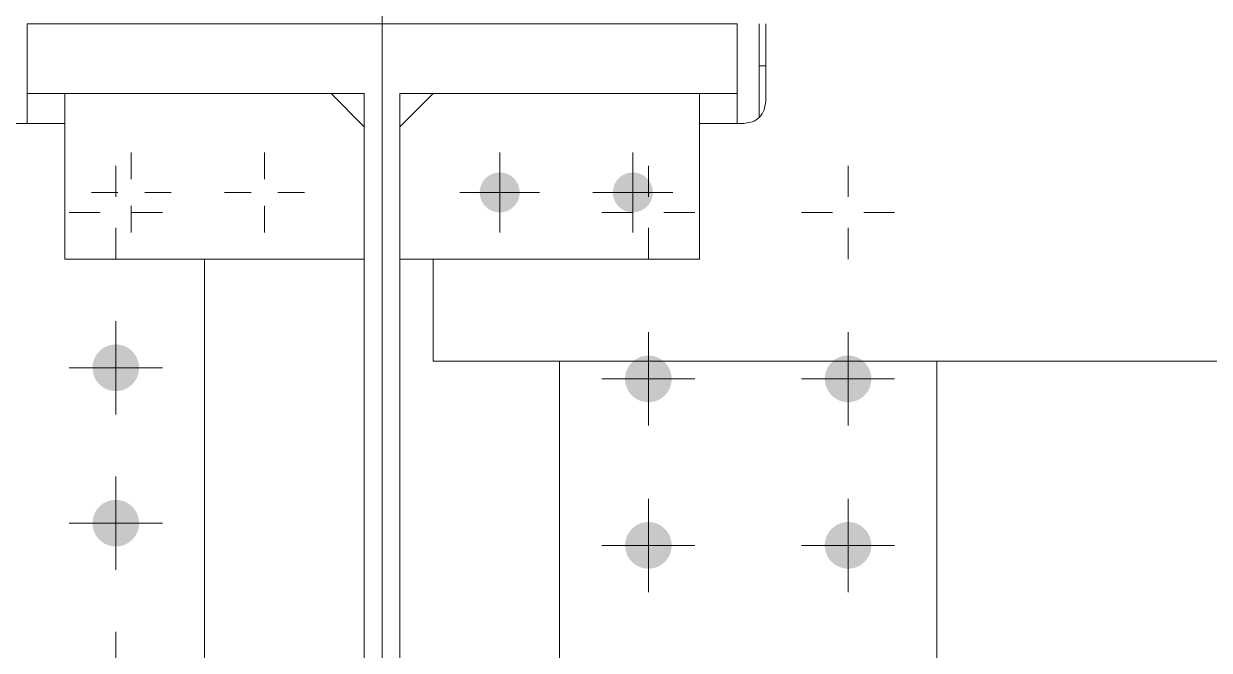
# Model space of a CAD drawing. Header units: millimetres. Extents: x 2 to 845, y 5 to 599.
# Drawn here: x 213.32 to 226.68, y 469.01 to 476.06 of the extents above; entities that cross this region are included whole.
import ezdxf

# ---------------------------------------------------------------- set-up
doc = ezdxf.new("R2010")
doc.units = ezdxf.units.MM
doc.linetypes.add('XKITLINE00', pattern=[0])
for name, color, linetype, lineweight in [('Cota', 4, 'Continuous', 0), ('Grelha', 4, 'Continuous', 0), ('Parafuso', 3, 'Continuous', 0), ('Peça', 2, 'Continuous', 0)]:
    doc.layers.add(name, color=color, linetype=linetype, lineweight=lineweight)

# ---------------------------------------------------------------- blocks, each defined once
blk = doc.blocks.new('*A622')
at = {"layer": 'Grelha', "color": 7, "linetype": 'XKITLINE00', "lineweight": 0}
blk.add_line((217.356, 459.531), (217.356, 574.891), dxfattribs=at)
blk = doc.blocks.new('*A712')
at = {"layer": 'Peça', "color": 1, "linetype": 'XKITLINE00', "lineweight": 0}
for p, q in [((213.356, 476.064), (213.356, 475.277)), ((221.356, 476.064), (213.356, 476.064)), ((221.356, 475.277), (221.356, 476.064)), ((213.356, 475.277), (217.156, 475.277)), ((217.156, 475.277), (217.156, 456.852)), ((217.556, 456.852), (217.556, 475.277)), ((217.556, 475.277), (221.356, 475.277))]:
    blk.add_line(p, q, dxfattribs=at)
blk = doc.blocks.new('*A920')
at = {"layer": 'Peça', "color": 1, "linetype": 'XKITLINE00', "lineweight": 0}
blk.add_line((213.356, 474.939), (213.356, 475.277), dxfattribs=at)
blk = doc.blocks.new('*A921')
at = {"layer": 'Peça', "color": 1, "linetype": 'XKITLINE00', "lineweight": 0}
for p, q in [((211.106, 474.939), (213.781, 474.939)), ((215.356, 464.189), (215.356, 473.414))]:
    blk.add_line(p, q, dxfattribs=at)
blk = doc.blocks.new('*A922')
at = {"layer": 'Parafuso'}
for points in [[(214.094, 472.202), (214.095, 472.215), (214.097, 472.228), (214.099, 472.241), (214.102, 472.253), (214.105, 472.266), (214.109, 472.278), (214.114, 472.29), (214.119, 472.302), (214.125, 472.313), (214.131, 472.324), (214.138, 472.335), (214.145, 472.346), (214.153, 472.356), (214.162, 472.366), (214.171, 472.375), (214.18, 472.384), (214.19, 472.392), (214.2, 472.4), (214.21, 472.408), (214.221, 472.415), (214.232, 472.421), (214.244, 472.427), (214.256, 472.432), (214.268, 472.437), (214.28, 472.441), (214.292, 472.444), (214.305, 472.447), (214.318, 472.449), (214.331, 472.451), (214.343, 472.452), (214.356, 472.452), (214.369, 472.452), (214.382, 472.451), (214.395, 472.449), (214.407, 472.447), (214.42, 472.444), (214.432, 472.441), (214.445, 472.437), (214.457, 472.432), (214.468, 472.427), (214.48, 472.421), (214.491, 472.415), (214.502, 472.408), (214.513, 472.4), (214.523, 472.392), (214.533, 472.384), (214.542, 472.375), (214.551, 472.366), (214.559, 472.356), (214.567, 472.346), (214.574, 472.335), (214.581, 472.324), (214.588, 472.313), (214.594, 472.302), (214.599, 472.29), (214.603, 472.278), (214.607, 472.266), (214.611, 472.253), (214.614, 472.241), (214.616, 472.228), (214.617, 472.215), (214.618, 472.202), (214.619, 472.189), (214.618, 472.177), (214.617, 472.164), (214.616, 472.151), (214.614, 472.138), (214.611, 472.126), (214.607, 472.113), (214.603, 472.101), (214.599, 472.089), (214.594, 472.077), (214.588, 472.066), (214.581, 472.054), (214.574, 472.044), (214.567, 472.033), (214.559, 472.023), (214.551, 472.013), (214.542, 472.004), (214.533, 471.995), (214.523, 471.987), (214.513, 471.979), (214.502, 471.971), (214.491, 471.964), (214.48, 471.958), (214.468, 471.952), (214.457, 471.947), (214.445, 471.942), (214.432, 471.938), (214.42, 471.935), (214.407, 471.932), (214.395, 471.93), (214.382, 471.928), (214.369, 471.927), (214.356, 471.927), (214.343, 471.927), (214.331, 471.928), (214.318, 471.93), (214.305, 471.932), (214.292, 471.935), (214.28, 471.938), (214.268, 471.942), (214.256, 471.947), (214.244, 471.952), (214.232, 471.958), (214.221, 471.964), (214.21, 471.971), (214.2, 471.979), (214.19, 471.987), (214.18, 471.995), (214.171, 472.004), (214.162, 472.013), (214.153, 472.023), (214.145, 472.033), (214.138, 472.044), (214.131, 472.054), (214.125, 472.066), (214.119, 472.077), (214.114, 472.089), (214.109, 472.101), (214.105, 472.113), (214.102, 472.126), (214.099, 472.138), (214.097, 472.151), (214.095, 472.164), (214.094, 472.177), (214.094, 472.189)], [(214.094, 470.452), (214.095, 470.465), (214.097, 470.478), (214.099, 470.491), (214.102, 470.503), (214.105, 470.516), (214.109, 470.528), (214.114, 470.54), (214.119, 470.552), (214.125, 470.563), (214.131, 470.574), (214.138, 470.585), (214.145, 470.596), (214.153, 470.606), (214.162, 470.616), (214.171, 470.625), (214.18, 470.634), (214.19, 470.642), (214.2, 470.65), (214.21, 470.658), (214.221, 470.665), (214.232, 470.671), (214.244, 470.677), (214.256, 470.682), (214.268, 470.687), (214.28, 470.691), (214.292, 470.694), (214.305, 470.697), (214.318, 470.699), (214.331, 470.701), (214.343, 470.702), (214.356, 470.702), (214.369, 470.702), (214.382, 470.701), (214.395, 470.699), (214.407, 470.697), (214.42, 470.694), (214.432, 470.691), (214.445, 470.687), (214.457, 470.682), (214.468, 470.677), (214.48, 470.671), (214.491, 470.665), (214.502, 470.658), (214.513, 470.65), (214.523, 470.642), (214.533, 470.634), (214.542, 470.625), (214.551, 470.616), (214.559, 470.606), (214.567, 470.596), (214.574, 470.585), (214.581, 470.574), (214.588, 470.563), (214.594, 470.552), (214.599, 470.54), (214.603, 470.528), (214.607, 470.516), (214.611, 470.503), (214.614, 470.491), (214.616, 470.478), (214.617, 470.465), (214.618, 470.452), (214.619, 470.439), (214.618, 470.427), (214.617, 470.414), (214.616, 470.401), (214.614, 470.388), (214.611, 470.376), (214.607, 470.363), (214.603, 470.351), (214.599, 470.339), (214.594, 470.327), (214.588, 470.316), (214.581, 470.304), (214.574, 470.294), (214.567, 470.283), (214.559, 470.273), (214.551, 470.263), (214.542, 470.254), (214.533, 470.245), (214.523, 470.237), (214.513, 470.229), (214.502, 470.221), (214.491, 470.214), (214.48, 470.208), (214.468, 470.202), (214.457, 470.197), (214.445, 470.192), (214.432, 470.188), (214.42, 470.185), (214.407, 470.182), (214.395, 470.18), (214.382, 470.178), (214.369, 470.177), (214.356, 470.177), (214.343, 470.177), (214.331, 470.178), (214.318, 470.18), (214.305, 470.182), (214.292, 470.185), (214.28, 470.188), (214.268, 470.192), (214.256, 470.197), (214.244, 470.202), (214.232, 470.208), (214.221, 470.214), (214.21, 470.221), (214.2, 470.229), (214.19, 470.237), (214.18, 470.245), (214.171, 470.254), (214.162, 470.263), (214.153, 470.273), (214.145, 470.283), (214.138, 470.294), (214.131, 470.304), (214.125, 470.316), (214.119, 470.327), (214.114, 470.339), (214.109, 470.351), (214.105, 470.363), (214.102, 470.376), (214.099, 470.388), (214.097, 470.401), (214.095, 470.414), (214.094, 470.427), (214.094, 470.439)]]:
    blk.add_hatch(color=7, dxfattribs=at).paths.add_polyline_path(points, flags=17)
at = {"layer": 'Parafuso', "color": 7, "linetype": 'XKITLINE00', "lineweight": 0}
for p, q in [((214.356, 474.464), (214.356, 474.115)), ((213.831, 473.939), (214.181, 473.939)), ((214.881, 473.939), (214.532, 473.939)), ((214.356, 473.414), (214.356, 473.764)), ((214.356, 471.664), (214.356, 472.714)), ((213.831, 472.189), (214.881, 472.189)), ((214.356, 469.914), (214.356, 470.964)), ((213.831, 470.439), (214.881, 470.439)), ((214.356, 468.164), (214.356, 469.214))]:
    blk.add_line(p, q, dxfattribs=at)
blk = doc.blocks.new('*A928')
at = {"layer": 'Parafuso', "color": 7, "linetype": 'XKITLINE00', "lineweight": 0}
for p, q in [((214.356, 474.464), (214.356, 474.115)), ((213.831, 473.939), (214.181, 473.939)), ((214.881, 473.939), (214.532, 473.939)), ((214.356, 473.414), (214.356, 473.764)), ((214.356, 472.714), (214.356, 472.365)), ((213.831, 472.189), (214.181, 472.189)), ((214.881, 472.189), (214.532, 472.189)), ((214.356, 471.664), (214.356, 472.014)), ((214.356, 470.964), (214.356, 470.615)), ((213.831, 470.439), (214.181, 470.439)), ((214.881, 470.439), (214.532, 470.439)), ((214.356, 469.914), (214.356, 470.264)), ((214.356, 469.214), (214.356, 468.865))]:
    blk.add_line(p, q, dxfattribs=at)
blk = doc.blocks.new('*A958')
at = {"layer": 'Peça', "color": 1, "linetype": 'XKITLINE00', "lineweight": 0}
for p, q in [((221.606, 476.064), (221.606, 475.011)), ((221.606, 475.589), (221.681, 475.589))]:
    blk.add_line(p, q, dxfattribs=at)
blk = doc.blocks.new('*A959')
at = {"layer": 'Peça', "color": 1, "linetype": 'XKITLINE00', "lineweight": 0}
for p, q in [((221.681, 475.189), (221.681, 476.064)), ((221.662, 475.094), (221.681, 475.189)), ((220.931, 474.939), (221.431, 474.939)), ((221.431, 474.939), (221.527, 474.958)), ((217.931, 472.264), (217.931, 473.414)), ((241.899, 472.264), (217.931, 472.264))]:
    blk.add_line(p, q, dxfattribs=at)
blk.add_arc((221.431, 475.189), 0.25, 292.5, 337.5, dxfattribs=at)
blk = doc.blocks.new('*A1072')
at = {"layer": 'Parafuso', "color": 7, "linetype": 'XKITLINE00', "lineweight": 0}
for p, q in [((214.531, 474.614), (214.531, 474.315)), ((216.031, 474.614), (216.031, 474.315)), ((214.081, 474.164), (214.381, 474.164)), ((214.981, 474.164), (214.682, 474.164)), ((215.581, 474.164), (215.881, 474.164)), ((216.481, 474.164), (216.182, 474.164)), ((214.531, 473.714), (214.531, 474.014)), ((216.031, 473.714), (216.031, 474.014))]:
    blk.add_line(p, q, dxfattribs=at)
blk = doc.blocks.new('*A1073')
at = {"layer": 'Parafuso', "color": 7, "linetype": 'XKITLINE00', "lineweight": 0}
for p, q in [((218.681, 474.614), (218.681, 474.315)), ((220.181, 474.614), (220.181, 474.315)), ((218.231, 474.164), (218.531, 474.164)), ((219.131, 474.164), (218.832, 474.164)), ((219.731, 474.164), (220.031, 474.164)), ((220.631, 474.164), (220.332, 474.164)), ((218.681, 473.714), (218.681, 474.014)), ((220.181, 473.714), (220.181, 474.014))]:
    blk.add_line(p, q, dxfattribs=at)
blk = doc.blocks.new('*A1074')
at = {"layer": 'Parafuso', "color": 7, "linetype": 'XKITLINE00', "lineweight": 0}
for p, q in [((218.681, 474.614), (218.681, 474.315)), ((220.181, 474.614), (220.181, 474.315)), ((218.231, 474.164), (218.531, 474.164)), ((219.131, 474.164), (218.832, 474.164)), ((219.731, 474.164), (220.031, 474.164)), ((220.631, 474.164), (220.332, 474.164)), ((218.681, 473.714), (218.681, 474.014)), ((220.181, 473.714), (220.181, 474.014))]:
    blk.add_line(p, q, dxfattribs=at)
blk = doc.blocks.new('*A1087')
at = {"layer": 'Parafuso', "color": 7, "linetype": 'XKITLINE00', "lineweight": 0}
for p, q in [((218.681, 474.614), (218.681, 474.315)), ((220.181, 474.614), (220.181, 474.315)), ((218.231, 474.164), (218.531, 474.164)), ((219.131, 474.164), (218.832, 474.164)), ((219.731, 474.164), (220.031, 474.164)), ((220.631, 474.164), (220.332, 474.164)), ((218.681, 473.714), (218.681, 474.014)), ((220.181, 473.714), (220.181, 474.014))]:
    blk.add_line(p, q, dxfattribs=at)
blk = doc.blocks.new('*A1089')
at = {"layer": 'Peça', "color": 1, "linetype": 'XKITLINE00', "lineweight": 0}
for p, q in [((213.781, 475.277), (213.781, 473.414)), ((217.156, 474.902), (216.781, 475.277)), ((213.781, 473.414), (217.156, 473.414))]:
    blk.add_line(p, q, dxfattribs=at)
blk = doc.blocks.new('*A1090')
at = {"layer": 'Peça', "color": 1, "linetype": 'XKITLINE00', "lineweight": 0}
for p, q in [((217.556, 474.902), (217.931, 475.277)), ((220.931, 475.277), (220.931, 473.414)), ((220.931, 473.414), (217.556, 473.414))]:
    blk.add_line(p, q, dxfattribs=at)
blk = doc.blocks.new('*A1091')
at = {"layer": 'Parafuso'}
for points in [[(218.457, 474.186), (218.461, 474.208), (218.466, 474.23), (218.473, 474.251), (218.483, 474.27), (218.494, 474.289), (218.507, 474.307), (218.522, 474.324), (218.538, 474.338), (218.556, 474.352), (218.575, 474.363), (218.595, 474.372), (218.616, 474.38), (218.637, 474.385), (218.659, 474.388), (218.681, 474.389), (218.703, 474.388), (218.725, 474.385), (218.747, 474.38), (218.767, 474.372), (218.787, 474.363), (218.806, 474.352), (218.824, 474.338), (218.84, 474.324), (218.855, 474.307), (218.868, 474.289), (218.88, 474.27), (218.889, 474.251), (218.897, 474.23), (218.902, 474.208), (218.905, 474.186), (218.906, 474.164), (218.905, 474.142), (218.902, 474.121), (218.897, 474.099), (218.889, 474.078), (218.88, 474.058), (218.868, 474.039), (218.855, 474.022), (218.84, 474.005), (218.824, 473.991), (218.806, 473.977), (218.787, 473.966), (218.767, 473.957), (218.747, 473.949), (218.725, 473.944), (218.703, 473.941), (218.681, 473.939), (218.659, 473.941), (218.637, 473.944), (218.616, 473.949), (218.595, 473.957), (218.575, 473.966), (218.556, 473.977), (218.538, 473.991), (218.522, 474.005), (218.507, 474.022), (218.494, 474.039), (218.483, 474.058), (218.473, 474.078), (218.466, 474.099), (218.461, 474.121), (218.457, 474.142), (218.456, 474.164)], [(219.957, 474.186), (219.961, 474.208), (219.966, 474.23), (219.973, 474.251), (219.983, 474.27), (219.994, 474.289), (220.007, 474.307), (220.022, 474.324), (220.038, 474.338), (220.056, 474.352), (220.075, 474.363), (220.095, 474.372), (220.116, 474.38), (220.137, 474.385), (220.159, 474.388), (220.181, 474.389), (220.203, 474.388), (220.225, 474.385), (220.247, 474.38), (220.267, 474.372), (220.287, 474.363), (220.306, 474.352), (220.324, 474.338), (220.34, 474.324), (220.355, 474.307), (220.368, 474.289), (220.38, 474.27), (220.389, 474.251), (220.397, 474.23), (220.402, 474.208), (220.405, 474.186), (220.406, 474.164), (220.405, 474.142), (220.402, 474.121), (220.397, 474.099), (220.389, 474.078), (220.38, 474.058), (220.368, 474.039), (220.355, 474.022), (220.34, 474.005), (220.324, 473.991), (220.306, 473.977), (220.287, 473.966), (220.267, 473.957), (220.247, 473.949), (220.225, 473.944), (220.203, 473.941), (220.181, 473.939), (220.159, 473.941), (220.137, 473.944), (220.116, 473.949), (220.095, 473.957), (220.075, 473.966), (220.056, 473.977), (220.038, 473.991), (220.022, 474.005), (220.007, 474.022), (219.994, 474.039), (219.983, 474.058), (219.973, 474.078), (219.966, 474.099), (219.961, 474.121), (219.957, 474.142), (219.956, 474.164)]]:
    blk.add_hatch(color=7, dxfattribs=at).paths.add_polyline_path(points, flags=17)
at = {"layer": 'Parafuso', "color": 7, "linetype": 'XKITLINE00', "lineweight": 0}
for p, q in [((218.681, 473.714), (218.681, 474.614)), ((220.181, 473.714), (220.181, 474.614)), ((219.131, 474.164), (218.231, 474.164)), ((220.631, 474.164), (219.731, 474.164))]:
    blk.add_line(p, q, dxfattribs=at)
blk = doc.blocks.new('*A1098')
at = {"layer": 'Peça', "color": 1, "linetype": 'XKITLINE00', "lineweight": 0}
blk.add_line((221.356, 474.939), (221.356, 475.277), dxfattribs=at)
blk = doc.blocks.new('*A1099')
at = {"layer": 'Peça', "color": 1, "linetype": 'XKITLINE00', "lineweight": 0}
for p, q in [((219.356, 461.689), (219.356, 472.264)), ((223.606, 472.264), (223.606, 461.689))]:
    blk.add_line(p, q, dxfattribs=at)
blk = doc.blocks.new('*A1100')
at = {"layer": 'Parafuso'}
for points in [[(220.094, 472.077), (220.095, 472.09), (220.097, 472.103), (220.099, 472.116), (220.102, 472.128), (220.105, 472.141), (220.109, 472.153), (220.114, 472.165), (220.119, 472.177), (220.125, 472.188), (220.131, 472.199), (220.138, 472.21), (220.145, 472.221), (220.153, 472.231), (220.162, 472.241), (220.171, 472.25), (220.18, 472.259), (220.19, 472.267), (220.2, 472.275), (220.21, 472.283), (220.221, 472.29), (220.232, 472.296), (220.244, 472.302), (220.256, 472.307), (220.268, 472.312), (220.28, 472.316), (220.292, 472.319), (220.305, 472.322), (220.318, 472.324), (220.331, 472.326), (220.343, 472.327), (220.356, 472.327), (220.369, 472.327), (220.382, 472.326), (220.395, 472.324), (220.407, 472.322), (220.42, 472.319), (220.432, 472.316), (220.445, 472.312), (220.457, 472.307), (220.468, 472.302), (220.48, 472.296), (220.491, 472.29), (220.502, 472.283), (220.513, 472.275), (220.523, 472.267), (220.533, 472.259), (220.542, 472.25), (220.551, 472.241), (220.559, 472.231), (220.567, 472.221), (220.574, 472.21), (220.581, 472.199), (220.588, 472.188), (220.594, 472.177), (220.599, 472.165), (220.603, 472.153), (220.607, 472.141), (220.611, 472.128), (220.614, 472.116), (220.616, 472.103), (220.617, 472.09), (220.618, 472.077), (220.619, 472.064), (220.618, 472.052), (220.617, 472.039), (220.616, 472.026), (220.614, 472.013), (220.611, 472.001), (220.607, 471.988), (220.603, 471.976), (220.599, 471.964), (220.594, 471.952), (220.588, 471.941), (220.581, 471.929), (220.574, 471.919), (220.567, 471.908), (220.559, 471.898), (220.551, 471.888), (220.542, 471.879), (220.533, 471.87), (220.523, 471.862), (220.513, 471.854), (220.502, 471.846), (220.491, 471.839), (220.48, 471.833), (220.468, 471.827), (220.457, 471.822), (220.445, 471.817), (220.432, 471.813), (220.42, 471.81), (220.407, 471.807), (220.395, 471.805), (220.382, 471.803), (220.369, 471.802), (220.356, 471.802), (220.343, 471.802), (220.331, 471.803), (220.318, 471.805), (220.305, 471.807), (220.292, 471.81), (220.28, 471.813), (220.268, 471.817), (220.256, 471.822), (220.244, 471.827), (220.232, 471.833), (220.221, 471.839), (220.21, 471.846), (220.2, 471.854), (220.19, 471.862), (220.18, 471.87), (220.171, 471.879), (220.162, 471.888), (220.153, 471.898), (220.145, 471.908), (220.138, 471.919), (220.131, 471.929), (220.125, 471.941), (220.119, 471.952), (220.114, 471.964), (220.109, 471.976), (220.105, 471.988), (220.102, 472.001), (220.099, 472.013), (220.097, 472.026), (220.095, 472.039), (220.094, 472.052), (220.094, 472.064)], [(220.094, 470.202), (220.095, 470.215), (220.097, 470.228), (220.099, 470.241), (220.102, 470.253), (220.105, 470.266), (220.109, 470.278), (220.114, 470.29), (220.119, 470.302), (220.125, 470.313), (220.131, 470.324), (220.138, 470.335), (220.145, 470.346), (220.153, 470.356), (220.162, 470.366), (220.171, 470.375), (220.18, 470.384), (220.19, 470.392), (220.2, 470.4), (220.21, 470.408), (220.221, 470.415), (220.232, 470.421), (220.244, 470.427), (220.256, 470.432), (220.268, 470.437), (220.28, 470.441), (220.292, 470.444), (220.305, 470.447), (220.318, 470.449), (220.331, 470.451), (220.343, 470.452), (220.356, 470.452), (220.369, 470.452), (220.382, 470.451), (220.395, 470.449), (220.407, 470.447), (220.42, 470.444), (220.432, 470.441), (220.445, 470.437), (220.457, 470.432), (220.468, 470.427), (220.48, 470.421), (220.491, 470.415), (220.502, 470.408), (220.513, 470.4), (220.523, 470.392), (220.533, 470.384), (220.542, 470.375), (220.551, 470.366), (220.559, 470.356), (220.567, 470.346), (220.574, 470.335), (220.581, 470.324), (220.588, 470.313), (220.594, 470.302), (220.599, 470.29), (220.603, 470.278), (220.607, 470.266), (220.611, 470.253), (220.614, 470.241), (220.616, 470.228), (220.617, 470.215), (220.618, 470.202), (220.619, 470.189), (220.618, 470.177), (220.617, 470.164), (220.616, 470.151), (220.614, 470.138), (220.611, 470.126), (220.607, 470.113), (220.603, 470.101), (220.599, 470.089), (220.594, 470.077), (220.588, 470.066), (220.581, 470.054), (220.574, 470.044), (220.567, 470.033), (220.559, 470.023), (220.551, 470.013), (220.542, 470.004), (220.533, 469.995), (220.523, 469.987), (220.513, 469.979), (220.502, 469.971), (220.491, 469.964), (220.48, 469.958), (220.468, 469.952), (220.457, 469.947), (220.445, 469.942), (220.432, 469.938), (220.42, 469.935), (220.407, 469.932), (220.395, 469.93), (220.382, 469.928), (220.369, 469.927), (220.356, 469.927), (220.343, 469.927), (220.331, 469.928), (220.318, 469.93), (220.305, 469.932), (220.292, 469.935), (220.28, 469.938), (220.268, 469.942), (220.256, 469.947), (220.244, 469.952), (220.232, 469.958), (220.221, 469.964), (220.21, 469.971), (220.2, 469.979), (220.19, 469.987), (220.18, 469.995), (220.171, 470.004), (220.162, 470.013), (220.153, 470.023), (220.145, 470.033), (220.138, 470.044), (220.131, 470.054), (220.125, 470.066), (220.119, 470.077), (220.114, 470.089), (220.109, 470.101), (220.105, 470.113), (220.102, 470.126), (220.099, 470.138), (220.097, 470.151), (220.095, 470.164), (220.094, 470.177), (220.094, 470.189)]]:
    blk.add_hatch(color=7, dxfattribs=at).paths.add_polyline_path(points, flags=17)
at = {"layer": 'Parafuso', "color": 7, "linetype": 'XKITLINE00', "lineweight": 0}
for p, q in [((220.356, 474.464), (220.356, 474.115)), ((219.831, 473.939), (220.181, 473.939)), ((220.881, 473.939), (220.532, 473.939)), ((220.356, 473.414), (220.356, 473.764)), ((220.356, 471.539), (220.356, 472.589)), ((220.881, 472.064), (219.831, 472.064)), ((220.356, 469.664), (220.356, 470.714)), ((220.881, 470.189), (219.831, 470.189))]:
    blk.add_line(p, q, dxfattribs=at)
blk = doc.blocks.new('*A1101')
at = {"layer": 'Parafuso'}
for points in [[(222.344, 472.077), (222.345, 472.09), (222.347, 472.103), (222.349, 472.116), (222.352, 472.128), (222.355, 472.141), (222.359, 472.153), (222.364, 472.165), (222.369, 472.177), (222.375, 472.188), (222.381, 472.199), (222.388, 472.21), (222.395, 472.221), (222.403, 472.231), (222.412, 472.241), (222.421, 472.25), (222.43, 472.259), (222.44, 472.267), (222.45, 472.275), (222.46, 472.283), (222.471, 472.29), (222.482, 472.296), (222.494, 472.302), (222.506, 472.307), (222.518, 472.312), (222.53, 472.316), (222.542, 472.319), (222.555, 472.322), (222.568, 472.324), (222.581, 472.326), (222.593, 472.327), (222.606, 472.327), (222.619, 472.327), (222.632, 472.326), (222.645, 472.324), (222.657, 472.322), (222.67, 472.319), (222.682, 472.316), (222.695, 472.312), (222.707, 472.307), (222.718, 472.302), (222.73, 472.296), (222.741, 472.29), (222.752, 472.283), (222.763, 472.275), (222.773, 472.267), (222.783, 472.259), (222.792, 472.25), (222.801, 472.241), (222.809, 472.231), (222.817, 472.221), (222.824, 472.21), (222.831, 472.199), (222.838, 472.188), (222.844, 472.177), (222.849, 472.165), (222.853, 472.153), (222.857, 472.141), (222.861, 472.128), (222.864, 472.116), (222.866, 472.103), (222.867, 472.09), (222.868, 472.077), (222.869, 472.064), (222.868, 472.052), (222.867, 472.039), (222.866, 472.026), (222.864, 472.013), (222.861, 472.001), (222.857, 471.988), (222.853, 471.976), (222.849, 471.964), (222.844, 471.952), (222.838, 471.941), (222.831, 471.929), (222.824, 471.919), (222.817, 471.908), (222.809, 471.898), (222.801, 471.888), (222.792, 471.879), (222.783, 471.87), (222.773, 471.862), (222.763, 471.854), (222.752, 471.846), (222.741, 471.839), (222.73, 471.833), (222.718, 471.827), (222.707, 471.822), (222.695, 471.817), (222.682, 471.813), (222.67, 471.81), (222.657, 471.807), (222.645, 471.805), (222.632, 471.803), (222.619, 471.802), (222.606, 471.802), (222.593, 471.802), (222.581, 471.803), (222.568, 471.805), (222.555, 471.807), (222.542, 471.81), (222.53, 471.813), (222.518, 471.817), (222.506, 471.822), (222.494, 471.827), (222.482, 471.833), (222.471, 471.839), (222.46, 471.846), (222.45, 471.854), (222.44, 471.862), (222.43, 471.87), (222.421, 471.879), (222.412, 471.888), (222.403, 471.898), (222.395, 471.908), (222.388, 471.919), (222.381, 471.929), (222.375, 471.941), (222.369, 471.952), (222.364, 471.964), (222.359, 471.976), (222.355, 471.988), (222.352, 472.001), (222.349, 472.013), (222.347, 472.026), (222.345, 472.039), (222.344, 472.052), (222.344, 472.064)], [(222.344, 470.202), (222.345, 470.215), (222.347, 470.228), (222.349, 470.241), (222.352, 470.253), (222.355, 470.266), (222.359, 470.278), (222.364, 470.29), (222.369, 470.302), (222.375, 470.313), (222.381, 470.324), (222.388, 470.335), (222.395, 470.346), (222.403, 470.356), (222.412, 470.366), (222.421, 470.375), (222.43, 470.384), (222.44, 470.392), (222.45, 470.4), (222.46, 470.408), (222.471, 470.415), (222.482, 470.421), (222.494, 470.427), (222.506, 470.432), (222.518, 470.437), (222.53, 470.441), (222.542, 470.444), (222.555, 470.447), (222.568, 470.449), (222.581, 470.451), (222.593, 470.452), (222.606, 470.452), (222.619, 470.452), (222.632, 470.451), (222.645, 470.449), (222.657, 470.447), (222.67, 470.444), (222.682, 470.441), (222.695, 470.437), (222.707, 470.432), (222.718, 470.427), (222.73, 470.421), (222.741, 470.415), (222.752, 470.408), (222.763, 470.4), (222.773, 470.392), (222.783, 470.384), (222.792, 470.375), (222.801, 470.366), (222.809, 470.356), (222.817, 470.346), (222.824, 470.335), (222.831, 470.324), (222.838, 470.313), (222.844, 470.302), (222.849, 470.29), (222.853, 470.278), (222.857, 470.266), (222.861, 470.253), (222.864, 470.241), (222.866, 470.228), (222.867, 470.215), (222.868, 470.202), (222.869, 470.189), (222.868, 470.177), (222.867, 470.164), (222.866, 470.151), (222.864, 470.138), (222.861, 470.126), (222.857, 470.113), (222.853, 470.101), (222.849, 470.089), (222.844, 470.077), (222.838, 470.066), (222.831, 470.054), (222.824, 470.044), (222.817, 470.033), (222.809, 470.023), (222.801, 470.013), (222.792, 470.004), (222.783, 469.995), (222.773, 469.987), (222.763, 469.979), (222.752, 469.971), (222.741, 469.964), (222.73, 469.958), (222.718, 469.952), (222.707, 469.947), (222.695, 469.942), (222.682, 469.938), (222.67, 469.935), (222.657, 469.932), (222.645, 469.93), (222.632, 469.928), (222.619, 469.927), (222.606, 469.927), (222.593, 469.927), (222.581, 469.928), (222.568, 469.93), (222.555, 469.932), (222.542, 469.935), (222.53, 469.938), (222.518, 469.942), (222.506, 469.947), (222.494, 469.952), (222.482, 469.958), (222.471, 469.964), (222.46, 469.971), (222.45, 469.979), (222.44, 469.987), (222.43, 469.995), (222.421, 470.004), (222.412, 470.013), (222.403, 470.023), (222.395, 470.033), (222.388, 470.044), (222.381, 470.054), (222.375, 470.066), (222.369, 470.077), (222.364, 470.089), (222.359, 470.101), (222.355, 470.113), (222.352, 470.126), (222.349, 470.138), (222.347, 470.151), (222.345, 470.164), (222.344, 470.177), (222.344, 470.189)]]:
    blk.add_hatch(color=7, dxfattribs=at).paths.add_polyline_path(points, flags=17)
at = {"layer": 'Parafuso', "color": 7, "linetype": 'XKITLINE00', "lineweight": 0}
for p, q in [((222.606, 474.464), (222.606, 474.115)), ((222.081, 473.939), (222.431, 473.939)), ((223.131, 473.939), (222.782, 473.939)), ((222.606, 473.414), (222.606, 473.764)), ((222.606, 471.539), (222.606, 472.589)), ((222.081, 472.064), (223.131, 472.064)), ((222.606, 469.664), (222.606, 470.714)), ((222.081, 470.189), (223.131, 470.189))]:
    blk.add_line(p, q, dxfattribs=at)
blk = doc.blocks.new('*A1102')
at = {"layer": 'Parafuso', "color": 7, "linetype": 'XKITLINE00', "lineweight": 0}
for p, q in [((220.356, 474.464), (220.356, 474.115)), ((219.831, 473.939), (220.181, 473.939)), ((220.881, 473.939), (220.532, 473.939)), ((220.356, 473.414), (220.356, 473.764)), ((220.356, 472.589), (220.356, 472.24)), ((219.831, 472.064), (220.181, 472.064)), ((220.881, 472.064), (220.532, 472.064)), ((220.356, 471.539), (220.356, 471.889)), ((220.356, 470.714), (220.356, 470.365)), ((219.831, 470.189), (220.181, 470.189)), ((220.881, 470.189), (220.532, 470.189)), ((220.356, 469.664), (220.356, 470.014))]:
    blk.add_line(p, q, dxfattribs=at)
blk = doc.blocks.new('*A1103')
at = {"layer": 'Parafuso', "color": 7, "linetype": 'XKITLINE00', "lineweight": 0}
for p, q in [((222.606, 474.464), (222.606, 474.115)), ((222.081, 473.939), (222.431, 473.939)), ((223.131, 473.939), (222.782, 473.939)), ((222.606, 473.414), (222.606, 473.764)), ((222.606, 472.589), (222.606, 472.24)), ((222.081, 472.064), (222.431, 472.064)), ((223.131, 472.064), (222.782, 472.064)), ((222.606, 471.539), (222.606, 471.889)), ((222.606, 470.714), (222.606, 470.365)), ((222.081, 470.189), (222.431, 470.189)), ((223.131, 470.189), (222.782, 470.189)), ((222.606, 469.664), (222.606, 470.014))]:
    blk.add_line(p, q, dxfattribs=at)
blk = doc.blocks.new('*A1115')
at = {"layer": 'Parafuso', "color": 7, "linetype": 'XKITLINE00', "lineweight": 0}
for p, q in [((214.531, 474.614), (214.531, 474.315)), ((216.031, 474.614), (216.031, 474.315)), ((214.081, 474.164), (214.381, 474.164)), ((214.981, 474.164), (214.682, 474.164)), ((215.581, 474.164), (215.881, 474.164)), ((216.481, 474.164), (216.182, 474.164)), ((214.531, 473.714), (214.531, 474.014)), ((216.031, 473.714), (216.031, 474.014))]:
    blk.add_line(p, q, dxfattribs=at)
blk = doc.blocks.new('*A1494')
at = {"layer": 'Cota', "color": 7, "linetype": 'XKITLINE00', "lineweight": 0}
blk.add_line((217.356, 456.064), (217.356, 555.25), dxfattribs=at)
blk = doc.blocks.new('*A1508')
at = {"layer": 'Cota', "color": 7, "linetype": 'XKITLINE00', "lineweight": 0}
blk.add_line((217.356, 476.064), (217.356, 545.715), dxfattribs=at)
blk = doc.blocks.new('*A1509')
at = {"layer": 'Cota', "color": 7, "linetype": 'XKITLINE00', "lineweight": 0}
blk.add_line((217.356, 456.064), (217.356, 555.25), dxfattribs=at)

msp = doc.modelspace()

# ---------------------------------------------------------------- block references
at = {"lineweight": 0}
for name in ['*A622', '*A1494', '*A1509', '*A1508', '*A712', '*A959', '*A958', '*A920', '*A1089', '*A1090', '*A1098', '*A921', '*A1072', '*A1115', '*A1073', '*A1074', '*A1087', '*A1091', '*A922', '*A928', '*A1100', '*A1102', '*A1101', '*A1103', '*A1099']:
    msp.add_blockref(name, (0, 0), dxfattribs=at)

doc.saveas('drawing.dxf')
